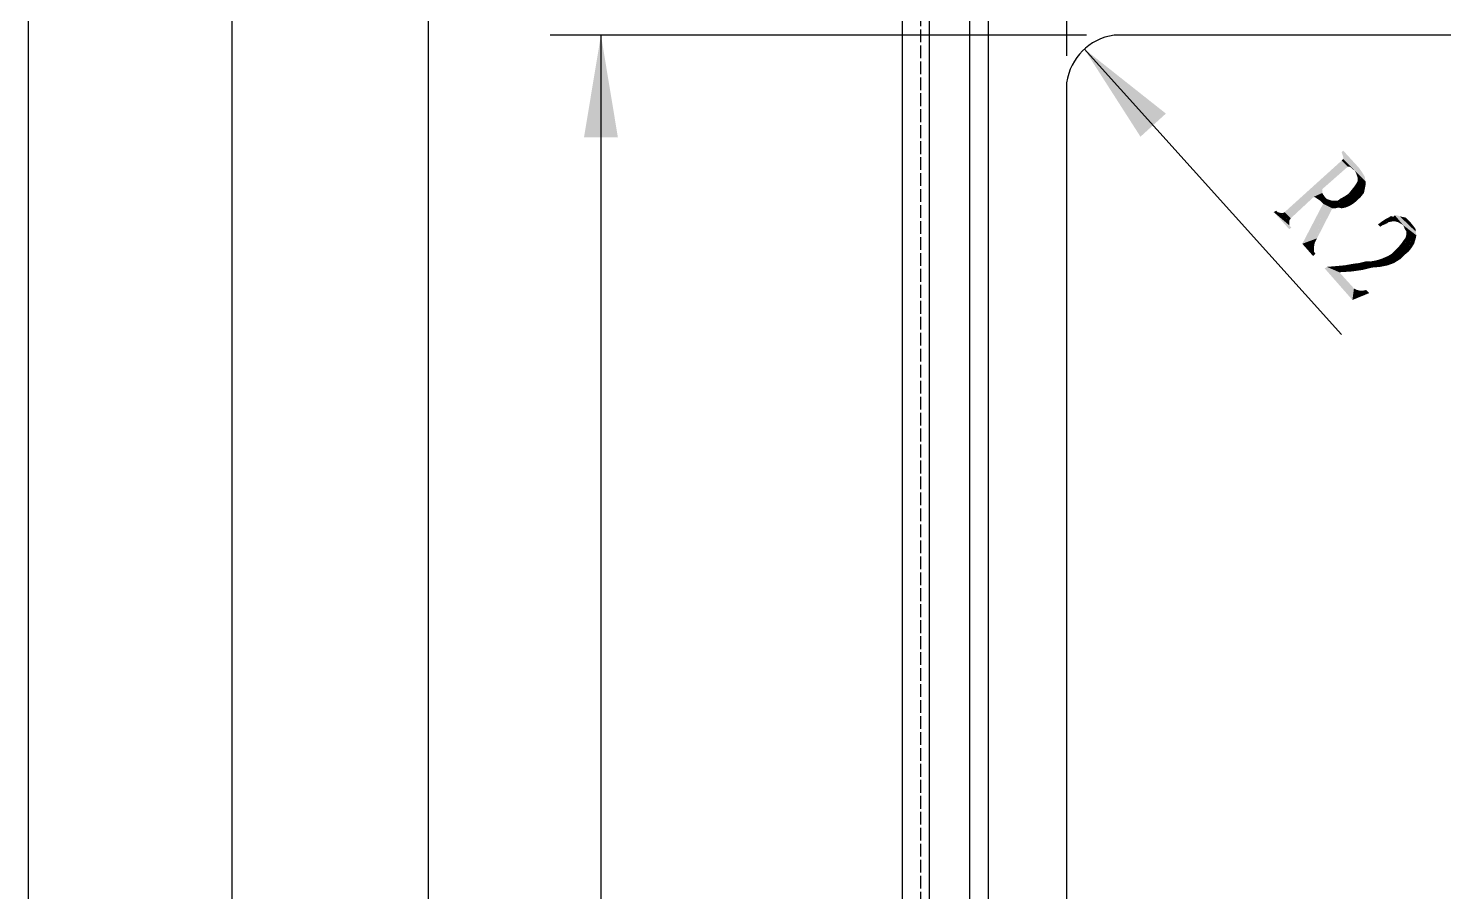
# Model space of a CAD drawing. Header units: millimetres. Extents: x 67 to 592, y -195 to 280.
# Drawn here: x 144.6 to 196.4, y 80.4 to 112.1 of the extents above; entities that cross this region are included whole.
import ezdxf

# ---------------------------------------------------------------- set-up
doc = ezdxf.new("R2010")
doc.units = ezdxf.units.MM
doc.linetypes.add('PDF_IMPORT', pattern=[1, 0.8, -0.2])
doc.layers.add('PDF_图层 1', color=7, linetype='Continuous', true_color=0x231f20)

msp = doc.modelspace()

# ---------------------------------------------------------------- linework, layer by layer
at = {"layer": 'PDF_图层 1', "color": 7, "lineweight": -3}
for points in [[(182.629, 143.653), (182.629, 111.059)], [(144.617, 131.293), (144.617, 59.333), (144.617, -12.656)], [(152.067, 124.323), (152.067, 59.333), (152.067, -5.657)], [(159.263, 117.832), (159.263, 59.333)], [(179.778, 4.53), (179.778, 114.135), (179.073, 114.135), (179.073, 4.53)], [(183.362, 111.821), (163.721, 111.821)], [(165.584, 111.821), (165.584, 59.333), (165.584, 6.816)], [(225.607, 111.821), (184.632, 111.821)], [(183.278, 111.313), (192.703, 100.844)], [(182.629, 109.817), (182.629, 8.819)]]:
    msp.add_lwpolyline(points, dxfattribs=at)
msp.add_lwpolyline([(177.295, 114.135), (176.618, 114.812), (176.618, 3.824), (176.618, 3.599, 0.365179), (179.383, 0.833), (179.609, 0.833)], format="xyb", dxfattribs=at)
at = {"layer": 'PDF_图层 1', "color": 7, "linetype": 'PDF_IMPORT', "lineweight": -3, "ltscale": 0.585}
msp.add_lwpolyline([(177.295, 4.502), (177.295, 114.135)], dxfattribs=at)
at = {"layer": 'PDF_图层 1', "color": 7, "lineweight": -3}
for points, knots in [([(177.606, 114.135), (177.606, 77.6), (177.606, 41.065), (177.606, 4.53), (177.615, 4.445), (177.625, 4.361), (177.634, 4.276), (177.714, 2.963), (178.797, 1.945), (180.089, 1.821), (180.164, 1.821), (180.24, 1.821), (180.315, 1.821)], [0, 0, 0, 0, 1, 1, 1, 2, 2, 2, 3, 3, 3, 4, 4, 4, 4]), ([(184.632, 111.821), (184.548, 111.821), (184.463, 111.821), (184.378, 111.821), (183.435, 111.655), (182.791, 111.012), (182.629, 110.072), (182.629, 109.987), (182.629, 109.902), (182.629, 109.818)], [0, 0, 0, 0, 1, 1, 1, 2, 2, 2, 3, 3, 3, 3])]:
    msp.add_open_spline(points, degree=3, knots=knots, dxfattribs=at)
at = {"layer": 'PDF_图层 1', "color": 7, "transparency": 33554559}
for points in [[(165.584, 111.821), (164.963, 108.068), (166.205, 108.068)], [(183.278, 111.313), (185.338, 108.096), (186.269, 108.943)], [(193.352, 106.939), (192.703, 107.532), (192.76, 107.588)], [(193.465, 106.77), (193.55, 106.629), (192.703, 107.532)], [(193.352, 106.939), (193.465, 106.77), (192.703, 107.532)], [(192.731, 107.447), (192.703, 107.532), (193.55, 106.629)], [(192.76, 107.278), (192.703, 107.221), (193.041, 106.967)], [(192.76, 107.363), (192.731, 107.447), (193.55, 106.629)], [(192.76, 107.363), (193.55, 106.629), (193.578, 106.459)], [(193.578, 106.46), (192.76, 107.278), (192.76, 107.363)], [(192.76, 107.278), (193.041, 106.967), (193.183, 106.855)], [(192.929, 106.996), (190.615, 105.331), (192.704, 107.221)], [(192.929, 106.996), (191.998, 106.177), (190.615, 105.331)], [(192.703, 107.221), (192.985, 106.995), (193.042, 106.968)], [(192.703, 107.221), (192.93, 106.995), (192.985, 106.995)], [(193.042, 106.968), (193.099, 106.911), (193.183, 106.855)], [(193.183, 106.855), (193.239, 106.742), (193.578, 106.459)], [(193.183, 106.29), (193.07, 106.149), (193.409, 105.895)], [(193.239, 106.375), (193.182, 106.29), (193.521, 106.036)], [(193.183, 106.29), (193.409, 105.895), (193.522, 106.036)], [(193.239, 106.742), (193.268, 106.657), (193.578, 106.46)], [(193.296, 106.488), (193.239, 106.375), (193.55, 106.177)], [(193.239, 106.375), (193.521, 106.036), (193.55, 106.177)], [(193.578, 106.46), (193.267, 106.657), (193.578, 106.318)], [(193.268, 106.657), (193.295, 106.572), (193.579, 106.318)], [(193.296, 106.572), (193.296, 106.488), (193.578, 106.318)], [(193.296, 106.488), (193.55, 106.177), (193.578, 106.318)], [(191.998, 106.177), (191.998, 106.121), (190.615, 105.331)], [(191.998, 106.121), (191.998, 106.036), (190.615, 105.331)], [(191.998, 106.036), (191.687, 105.895), (190.615, 105.331)], [(190.615, 105.331), (191.687, 105.895), (190.841, 105.105)], [(191.998, 106.036), (191.687, 105.895), (192.026, 105.979)], [(192.026, 105.98), (191.687, 105.895), (192.083, 105.895)], [(191.687, 105.895), (191.744, 105.867), (192.083, 105.895)], [(191.744, 105.867), (191.828, 105.81), (192.082, 105.895)], [(192.082, 105.895), (191.828, 105.81), (192.393, 105.472)], [(191.828, 105.81), (191.913, 105.754), (192.365, 105.472)], [(191.828, 105.81), (192.365, 105.472), (192.393, 105.472)], [(191.913, 105.754), (192.026, 105.641), (192.365, 105.472)], [(192.167, 105.81), (192.082, 105.895), (192.478, 105.472)], [(192.082, 105.895), (192.393, 105.472), (192.478, 105.472)], [(192.252, 105.782), (192.167, 105.81), (192.59, 105.5)], [(192.167, 105.81), (192.478, 105.472), (192.59, 105.5)], [(192.336, 105.754), (192.252, 105.782), (192.59, 105.5)], [(192.336, 105.754), (192.59, 105.5), (192.703, 105.472)], [(192.449, 105.754), (192.337, 105.754), (192.703, 105.472)], [(192.449, 105.754), (192.703, 105.472), (192.845, 105.5)], [(192.562, 105.754), (192.45, 105.754), (192.844, 105.5)], [(192.675, 105.839), (192.563, 105.754), (192.844, 105.5)], [(192.788, 105.895), (192.675, 105.838), (192.985, 105.557)], [(192.675, 105.839), (192.844, 105.5), (192.985, 105.557)], [(192.957, 106.008), (192.788, 105.895), (193.127, 105.641)], [(192.788, 105.895), (192.985, 105.557), (193.127, 105.641)], [(192.957, 106.008), (193.127, 105.641), (193.268, 105.754)], [(193.07, 106.149), (192.958, 106.008), (193.267, 105.754)], [(193.07, 106.149), (193.267, 105.754), (193.409, 105.895)], [(190.305, 105.387), (190.22, 105.331), (190.361, 105.331)], [(190.784, 104.851), (190.869, 104.766), (190.22, 105.331)], [(190.361, 105.331), (190.784, 104.851), (190.22, 105.331)], [(190.22, 105.331), (190.869, 104.766), (190.784, 104.71)], [(190.784, 104.964), (190.361, 105.331), (190.784, 104.851)], [(190.474, 105.303), (190.361, 105.33), (190.784, 104.964)], [(190.559, 105.303), (190.474, 105.303), (190.784, 105.021)], [(190.784, 105.02), (190.474, 105.303), (190.784, 104.963)], [(190.615, 105.331), (190.558, 105.303), (190.841, 105.104)], [(190.559, 105.303), (190.784, 105.021), (190.841, 105.105)], [(191.8, 104.371), (191.264, 104.174), (192.026, 105.641)], [(192.026, 105.641), (192.365, 105.472), (191.801, 104.371)], [(194.65, 105.218), (194.594, 105.161), (194.961, 104.851)], [(194.65, 105.218), (194.707, 105.218), (195.441, 104.484)], [(194.961, 104.851), (194.65, 105.218), (195.441, 104.484)], [(195.441, 104.484), (194.707, 105.218), (194.82, 105.19)], [(194.142, 104.964), (194.03, 104.879), (194.199, 104.851)], [(194.03, 104.879), (194.114, 104.794), (194.199, 104.851)], [(194.227, 105.02), (194.142, 104.963), (194.34, 104.908)], [(194.142, 104.964), (194.199, 104.851), (194.34, 104.907)], [(194.312, 105.077), (194.227, 105.02), (194.424, 104.964)], [(194.227, 105.02), (194.34, 104.908), (194.424, 104.963)], [(194.425, 105.133), (194.312, 105.077), (194.566, 104.992)], [(194.312, 105.077), (194.424, 104.964), (194.566, 104.992)], [(194.509, 105.19), (194.425, 105.133), (194.679, 104.992)], [(194.425, 105.133), (194.566, 104.992), (194.679, 104.992)], [(194.594, 105.161), (194.509, 105.19), (194.763, 104.964)], [(194.509, 105.19), (194.679, 104.992), (194.763, 104.963)], [(194.594, 105.161), (194.876, 104.907), (194.961, 104.851)], [(194.594, 105.161), (194.763, 104.964), (194.876, 104.907)], [(194.82, 105.19), (195.412, 104.625), (195.441, 104.484)], [(195.412, 104.625), (194.82, 105.189), (194.904, 105.161)], [(195.046, 105.133), (194.904, 105.161), (195.412, 104.71)], [(194.904, 105.161), (195.412, 104.71), (195.412, 104.625)], [(194.961, 104.851), (195.441, 104.484), (195.412, 104.343)], [(194.961, 104.851), (195.017, 104.71), (195.412, 104.343)], [(195.017, 104.71), (195.074, 104.625), (195.412, 104.343)], [(195.243, 104.936), (195.046, 105.133), (195.356, 104.794)], [(195.356, 104.794), (195.046, 105.133), (195.412, 104.71)], [(191.264, 104.173), (191.716, 104.202), (191.8, 104.371)], [(191.264, 104.173), (191.687, 104.032), (191.716, 104.202)], [(191.687, 104.032), (191.264, 104.174), (191.687, 103.891)], [(191.687, 103.891), (191.264, 104.173), (191.744, 103.807)], [(191.264, 104.173), (191.659, 103.722), (191.744, 103.807)], [(194.904, 104.202), (194.792, 104.061), (195.158, 103.891)], [(194.961, 104.286), (194.904, 104.202), (195.271, 104.032)], [(194.904, 104.202), (195.158, 103.891), (195.271, 104.032)], [(195.046, 104.399), (194.961, 104.287), (195.271, 104.033)], [(195.074, 104.512), (195.046, 104.4), (195.356, 104.173)], [(195.046, 104.399), (195.271, 104.033), (195.356, 104.173)], [(195.074, 104.625), (195.074, 104.513), (195.412, 104.343)], [(195.074, 104.512), (195.356, 104.173), (195.412, 104.343)], [(194.396, 103.722), (194.199, 103.637), (194.622, 103.468)], [(194.538, 103.807), (194.396, 103.722), (194.848, 103.609)], [(194.396, 103.722), (194.622, 103.468), (194.848, 103.609)], [(194.679, 103.948), (194.537, 103.807), (194.848, 103.609)], [(194.792, 104.061), (194.679, 103.948), (194.989, 103.75)], [(194.679, 103.948), (194.848, 103.609), (194.989, 103.751)], [(194.792, 104.061), (194.989, 103.75), (195.158, 103.891)], [(192.082, 103.271), (192.167, 103.327), (193.155, 102.537)], [(193.098, 102.114), (192.082, 103.271), (193.155, 102.537)], [(192.506, 103.355), (192.167, 103.327), (192.619, 103.129)], [(192.619, 103.13), (193.155, 102.537), (192.167, 103.327)], [(192.816, 103.384), (192.506, 103.355), (193.07, 103.158)], [(192.506, 103.355), (192.619, 103.129), (193.071, 103.158)], [(192.816, 103.384), (193.07, 103.158), (193.127, 103.44)], [(193.127, 103.44), (193.07, 103.158), (193.465, 103.214)], [(193.352, 103.468), (193.127, 103.44), (193.465, 103.214)], [(193.578, 103.524), (193.352, 103.468), (193.804, 103.299)], [(193.352, 103.468), (193.465, 103.214), (193.803, 103.299)], [(193.747, 103.524), (193.578, 103.524), (193.804, 103.299)], [(193.917, 103.553), (193.747, 103.525), (194.114, 103.327)], [(193.747, 103.524), (193.804, 103.299), (194.114, 103.327)], [(194.03, 103.581), (193.917, 103.553), (194.396, 103.384)], [(193.917, 103.553), (194.114, 103.327), (194.396, 103.384)], [(194.199, 103.637), (194.03, 103.581), (194.396, 103.384)], [(194.199, 103.637), (194.396, 103.384), (194.622, 103.468)], [(193.155, 102.537), (193.098, 102.114), (193.268, 102.48)], [(193.268, 102.481), (193.098, 102.114), (193.719, 102.368)], [(193.268, 102.481), (193.352, 102.452), (193.719, 102.368)], [(193.465, 102.452), (193.352, 102.452), (193.719, 102.368)], [(193.606, 102.481), (193.465, 102.452), (193.719, 102.368)]]:
    msp.add_solid(points, dxfattribs=at)

doc.saveas('drawing.dxf')
